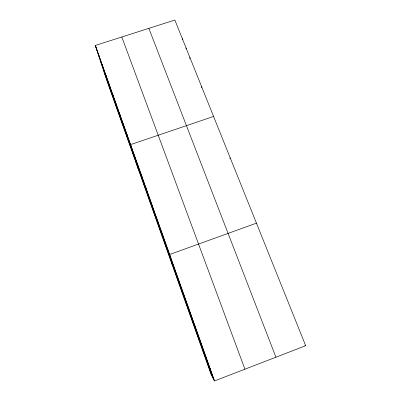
<?xml version="1.0" encoding="UTF-8"?>
<svg xmlns="http://www.w3.org/2000/svg" width="401" height="401" viewBox="0 0 401 401"><rect width="100%" height="100%" fill="white"/><g stroke="black" fill="none" stroke-linecap="round" stroke-linejoin="round"><path stroke-width="0.6" d="M201.502 87.659L201.558 86.526M230.009 158.651L230.199 157.814M214.49 380.95L305.677 345.702L174.851 20.05L95.323 45.458L107.408 82.115L210.961 374.033L214.49 380.95L95.323 45.458M256.45 223.162L169.578 254.515L172.47 265.517M213.583 116.46L130.541 144.611L138.49 169.728M304.78 345.607L305.677 345.702M210.034 368.564L210.189 368.84M148.851 28.356L275.918 357.206M121.814 36.992L244.916 369.191M95.964 47.403L214.299 380.574M100.075 59.874L213.086 378.193M103.954 71.634L211.959 375.983M102.085 64.506L102.686 66.34M98.686 54.932L99.308 56.827M105.518 74.17L106.1 75.949M112.491 93.789L113.027 95.453M108.987 83.929L109.548 85.649M116.029 103.749L116.546 105.348M119.598 113.809L120.094 115.348M123.212 123.974L123.683 125.448M126.856 134.24L127.307 135.648M134.265 155.092L134.666 156.365M138.024 165.678L138.4 166.881M141.824 176.375L142.175 177.508M145.663 187.187L145.989 188.249M149.543 198.114L149.844 199.102M153.468 209.152L153.738 210.064M157.433 220.314L157.673 221.146M161.438 231.593L161.653 232.344M165.488 242.991L165.673 243.668M173.453 265.422L173.583 265.933M177.367 276.439L177.468 276.875M181.322 287.577L181.392 287.923M185.317 298.825L185.357 299.091M182.295 38.581L182.32 39.574M186.069 47.98L186.084 48.947M189.884 57.478L189.889 58.726"/></g></svg>
